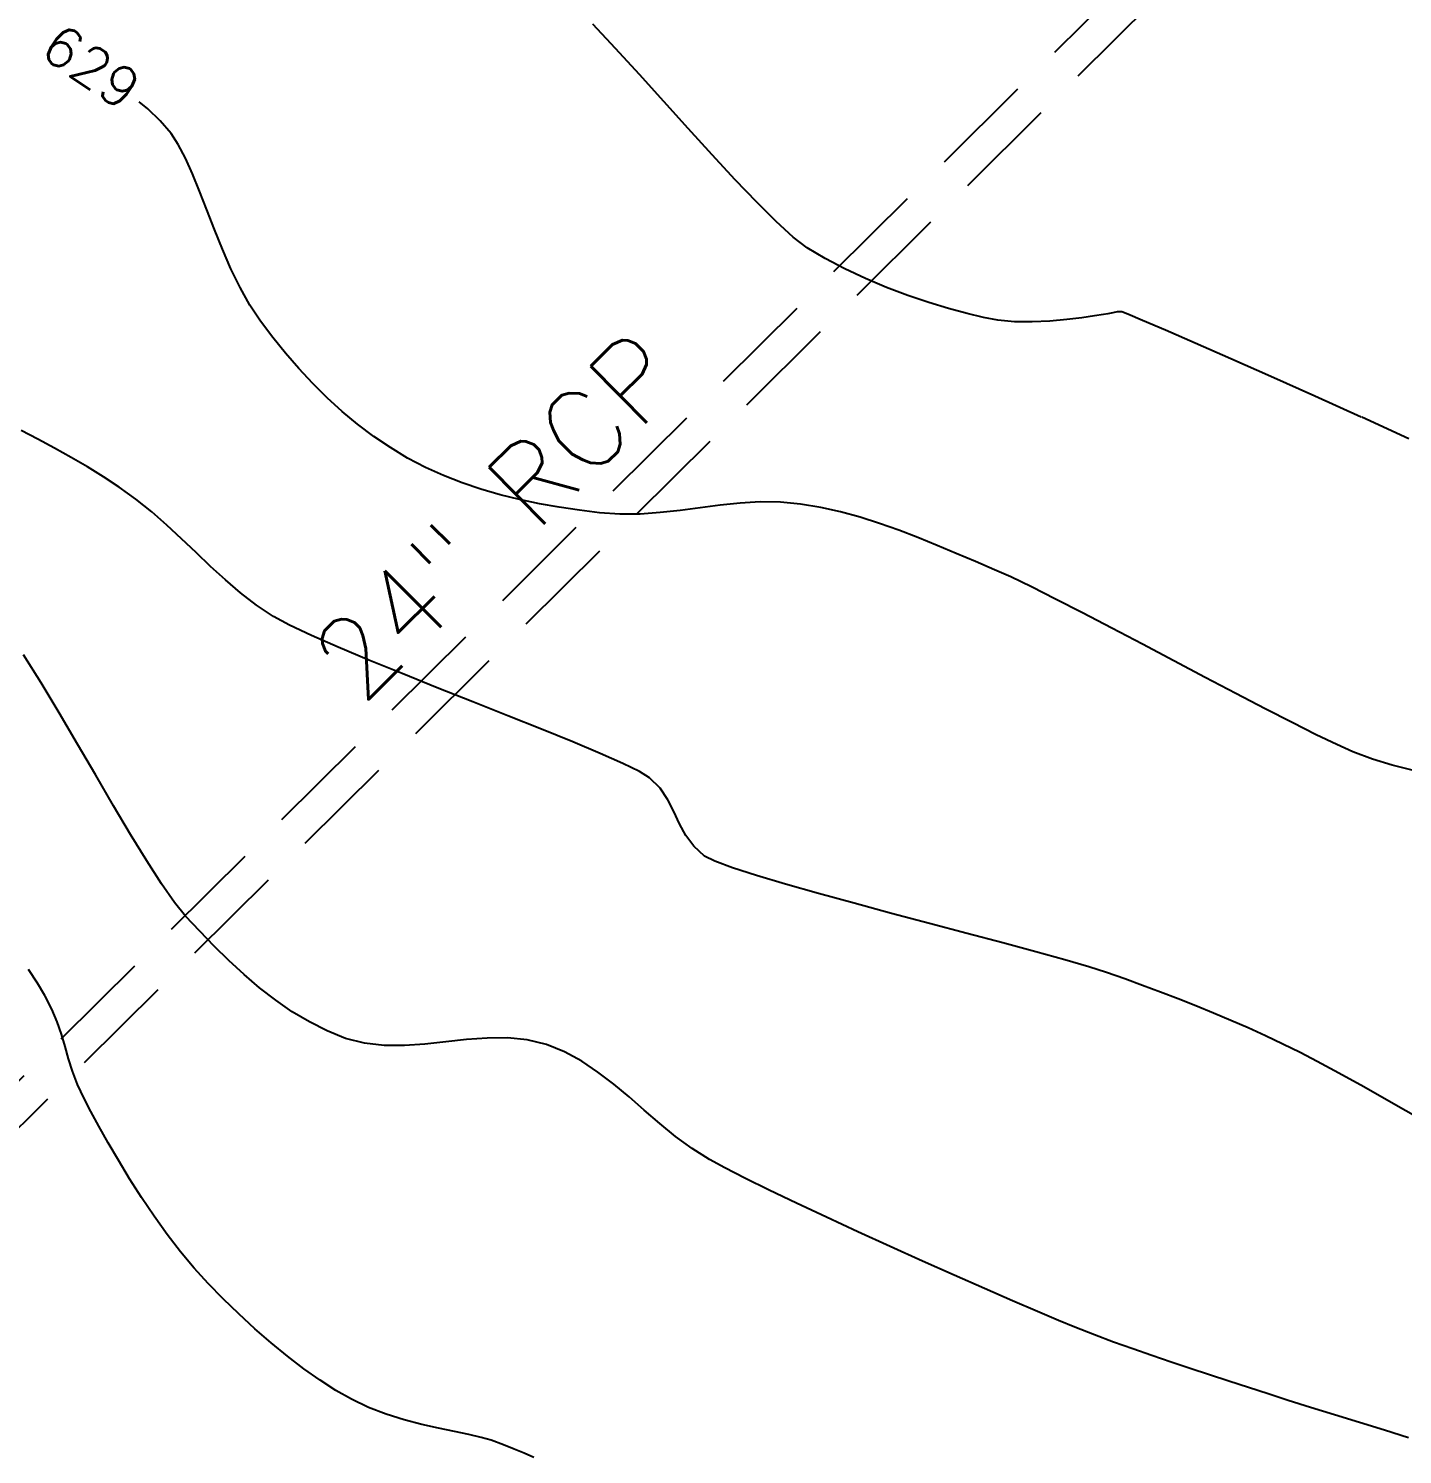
# Model space of a CAD drawing. Header units: feet. Extents: x 26064 to 27719, y 16802 to 28989.
# Drawn here: x 26566.2 to 26649, y 17535.1 to 17621.1 of the extents above; entities that cross this region are included whole.
import ezdxf

# ---------------------------------------------------------------- set-up
doc = ezdxf.new("R2010")
doc.units = ezdxf.units.FT
doc.header["$LTSCALE"] = 50
doc.header["$MEASUREMENT"] = 0
for name, pattern in [('HIDDEN', [0.375, 0.25, -0.125]), ('HIDDEN2', [0.1875, 0.125, -0.0625]), ('HIDN25', [0.0938, 0.0625, -0.0313])]:
    doc.linetypes.add(name, pattern=pattern)
for name, color, linetype in [('CONT-MJR', 160, 'HIDDEN'), ('CONT-MNR', 55, 'HIDN25'), ('EX-STORM DRAIN', 251, 'HIDDEN2')]:
    doc.layers.add(name, color=color, linetype=linetype)
doc.styles.add('l60', font='simplex', dxfattribs={"height": 2.4})

msp = doc.modelspace()

# ---------------------------------------------------------------- linework, layer by layer
at = {"layer": 'CONT-MJR', "color": 7}
for p, q in [((26566.78924, 17596.33397, 630), (26565.77127, 17596.85657, 630)), ((26567.79665, 17595.79367, 630), (26566.78924, 17596.33397, 630)), ((26568.79208, 17595.23492, 630), (26567.79665, 17595.79367, 630)), ((26569.77413, 17594.65697, 630), (26568.79208, 17595.23492, 630)), ((26570.74137, 17594.05908, 630), (26569.77413, 17594.65697, 630)), ((26571.6924, 17593.44048, 630), (26570.74137, 17594.05908, 630)), ((26572.69742, 17592.72022, 630), (26571.6924, 17593.44048, 630)), ((26573.64841, 17591.95234, 630), (26572.69742, 17592.72022, 630)), ((26574.55939, 17591.14981, 630), (26573.64841, 17591.95234, 630)), ((26575.44436, 17590.32557, 630), (26574.55939, 17591.14981, 630)), ((26576.31733, 17589.4926, 630), (26575.44436, 17590.32557, 630)), ((26577.19231, 17588.66386, 630), (26576.31733, 17589.4926, 630)), ((26578.0833, 17587.85232, 630), (26577.19231, 17588.66386, 630)), ((26579.0043, 17587.07093, 630), (26578.0833, 17587.85232, 630)), ((26579.96934, 17586.33266, 630), (26579.0043, 17587.07093, 630)), ((26580.9924, 17585.65048, 630), (26579.96934, 17586.33266, 630)), ((26581.94893, 17585.12843, 630), (26580.9924, 17585.65048, 630)), ((26583.26578, 17584.50337, 630), (26581.94893, 17585.12843, 630)), ((26584.8783, 17583.79443, 630), (26583.26578, 17584.50337, 630)), ((26586.72186, 17583.02072, 630), (26584.8783, 17583.79443, 630)), ((26588.7318, 17582.20139, 630), (26586.72186, 17583.02072, 630)), ((26590.84348, 17581.35556, 630), (26588.7318, 17582.20139, 630)), ((26592.99226, 17580.50235, 630), (26590.84348, 17581.35556, 630)), ((26595.1135, 17579.66091, 630), (26592.99226, 17580.50235, 630)), ((26597.14255, 17578.85036, 630), (26595.1135, 17579.66091, 630)), ((26599.01476, 17578.08983, 630), (26597.14255, 17578.85036, 630)), ((26600.6655, 17577.39844, 630), (26599.01476, 17578.08983, 630)), ((26602.03011, 17576.79534, 630), (26600.6655, 17577.39844, 630)), ((26603.04396, 17576.29964, 630), (26602.03011, 17576.79534, 630)), ((26603.6424, 17575.93048, 630), (26603.04396, 17576.29964, 630)), ((26604.27586, 17575.29525, 630), (26603.6424, 17575.93048, 630)), ((26604.74429, 17574.60459, 630), (26604.27586, 17575.29525, 630)), ((26605.11486, 17573.88395, 630), (26604.74429, 17574.60459, 630)), ((26605.45478, 17573.15877, 630), (26605.11486, 17573.88395, 630)), ((26605.83121, 17572.4545, 630), (26605.45478, 17573.15877, 630)), ((26606.31136, 17571.79659, 630), (26605.83121, 17572.4545, 630)), ((26606.9624, 17571.21048, 630), (26606.31136, 17571.79659, 630)), ((26607.58555, 17570.8946, 630), (26606.9624, 17571.21048, 630)), ((26608.65081, 17570.49747, 630), (26607.58555, 17570.8946, 630)), ((26610.09021, 17570.03228, 630), (26608.65081, 17570.49747, 630)), ((26611.83581, 17569.51218, 630), (26610.09021, 17570.03228, 630)), ((26613.81965, 17568.95037, 630), (26611.83581, 17569.51218, 630)), ((26615.97377, 17568.36, 630), (26613.81965, 17568.95037, 630)), ((26618.23022, 17567.75427, 630), (26615.97377, 17568.36, 630)), ((26620.52105, 17567.14634, 630), (26618.23022, 17567.75427, 630)), ((26622.7783, 17566.5494, 630), (26620.52105, 17567.14634, 630)), ((26624.93401, 17565.9766, 630), (26622.7783, 17566.5494, 630)), ((26626.92023, 17565.44114, 630), (26624.93401, 17565.9766, 630)), ((26628.66901, 17564.95618, 630), (26626.92023, 17565.44114, 630)), ((26630.11238, 17564.5349, 630), (26628.66901, 17564.95618, 630)), ((26631.1824, 17564.19048, 630), (26630.11238, 17564.5349, 630)), ((26632.27367, 17563.80401, 630), (26631.1824, 17564.19048, 630)), ((26633.35701, 17563.41138, 630), (26632.27367, 17563.80401, 630)), ((26634.43298, 17563.01119, 630), (26633.35701, 17563.41138, 630)), ((26635.50214, 17562.60207, 630), (26634.43298, 17563.01119, 630)), ((26636.56504, 17562.18259, 630), (26635.50214, 17562.60207, 630)), ((26637.62225, 17561.75139, 630), (26636.56504, 17562.18259, 630)), ((26638.67432, 17561.30705, 630), (26637.62225, 17561.75139, 630)), ((26639.72181, 17560.84818, 630), (26638.67432, 17561.30705, 630)), ((26640.76528, 17560.3734, 630), (26639.72181, 17560.84818, 630)), ((26641.80529, 17559.88129, 630), (26640.76528, 17560.3734, 630)), ((26642.8424, 17559.37048, 630), (26641.80529, 17559.88129, 630)), ((26643.87282, 17558.8356, 630), (26642.8424, 17559.37048, 630)), ((26645.17188, 17558.13411, 630), (26643.87282, 17558.8356, 630)), ((26646.68073, 17557.29908, 630), (26645.17188, 17558.13411, 630)), ((26648.34053, 17556.36357, 630), (26646.68073, 17557.29908, 630)), ((26650.09244, 17555.36068, 630), (26648.34053, 17556.36357, 630))]:
    msp.add_line(p, q, dxfattribs=at)
at = {"layer": 'CONT-MNR', "color": 7}
for p, q in [((26601.59581, 17619.87852, 628), (26600.22185, 17621.34219, 628)), ((26607.42066, 17613.46111, 628), (26605.97656, 17615.05138, 628)), ((26608.80545, 17611.96231, 628), (26607.42066, 17613.46111, 628)), ((26576.53011, 17611.26864, 629), (26576.0998, 17612.32198, 629)), ((26576.97165, 17610.14079, 629), (26576.53011, 17611.26864, 629)), ((26578.42424, 17606.60195, 629), (26577.91266, 17607.77826, 629)), ((26614.22726, 17607.2112, 628), (26613.13698, 17607.86672, 628)), ((26617.93121, 17605.4786, 628), (26616.65394, 17606.01225, 628)), ((26622.77653, 17603.89708, 628), (26621.6639, 17604.1997, 628)), ((26630.99034, 17603.84508, 628), (26630.44866, 17603.75837, 628)), ((26632.10698, 17603.99672, 628), (26631.82176, 17603.99827, 628)), ((26633.35135, 17603.48177, 628), (26632.45573, 17603.85924, 628)), ((26625.63609, 17603.40819, 628), (26624.62698, 17603.50672, 628)), ((26627.7681, 17603.44479, 628), (26626.70095, 17603.39478, 628)), ((26628.78408, 17603.53653, 628), (26627.7681, 17603.44479, 628)), ((26638.66101, 17601.17464, 628), (26636.51983, 17602.11295, 628)), ((26582.51569, 17600.5781, 629), (26581.71178, 17601.50574, 629)), ((26583.35117, 17599.68271, 629), (26582.51569, 17600.5781, 629)), ((26584.2189, 17598.82322, 629), (26583.35117, 17599.68271, 629)), ((26586.05393, 17597.22668, 629), (26585.11959, 17598.00332, 629)), ((26649.40223, 17596.34769, 628), (26646.52214, 17597.66244, 628)), ((26589.06583, 17595.19303, 629), (26588.02635, 17595.81786, 629)), ((26590.13626, 17594.63045, 629), (26589.06583, 17595.19303, 629)), ((26591.23109, 17594.13242, 629), (26590.13626, 17594.63045, 629)), ((26592.34838, 17593.69411, 629), (26591.23109, 17594.13242, 629)), ((26593.48619, 17593.31071, 629), (26592.34838, 17593.69411, 629)), ((26595.81567, 17592.68931, 629), (26594.6426, 17592.97738, 629)), ((26610.31698, 17592.54414, 629), (26609.10842, 17592.47315, 629)), ((26612.74583, 17592.42303, 629), (26611.52901, 17592.5359, 629)), ((26600.63583, 17591.89303, 629), (26599.41548, 17592.04835, 629)), ((26606.69648, 17592.19518, 629), (26605.49049, 17592.03902, 629)), ((26607.90202, 17592.34836, 629), (26606.69648, 17592.19518, 629)), ((26613.95642, 17592.21552, 629), (26612.74583, 17592.42303, 629)), ((26616.33125, 17591.62067, 629), (26615.15067, 17591.94549, 629)), ((26623.27648, 17588.95465, 629), (26622.12208, 17589.44566, 629)), ((26626.64942, 17587.4264, 629), (26625.41176, 17588.02465, 629)), ((26631.49625, 17584.93926, 629), (26629.73532, 17585.85701, 629)), ((26568.0671, 17579.8294, 631), (26566.97608, 17581.64291, 631)), ((26638.97449, 17581.00415, 629), (26637.12706, 17581.97416, 629)), ((26570.27155, 17576.0748, 631), (26569.17196, 17577.9558, 631)), ((26647.19888, 17577.05395, 629), (26646.02583, 17577.49303, 629)), ((26575.02134, 17568.40334, 631), (26574.23486, 17569.53084, 631)), ((26577.40512, 17565.78809, 631), (26576.53688, 17566.6811, 631)), ((26580.14804, 17563.27231, 631), (26579.20841, 17564.07367, 631)), ((26581.11605, 17562.52153, 631), (26580.14804, 17563.27231, 631)), ((26567.62694, 17561.98969, 632), (26567.19784, 17562.81463, 632)), ((26568.21003, 17560.46685, 632), (26567.95352, 17561.21285, 632)), ((26585.31784, 17560.22463, 631), (26584.21335, 17560.67289, 631)), ((26588.87177, 17559.796, 631), (26587.6533, 17559.79591, 631)), ((26597.42784, 17559.85463, 631), (26596.27171, 17560.13591, 631)), ((26568.88382, 17558.24106, 632), (26568.64272, 17558.99823, 632)), ((26599.55548, 17558.84739, 631), (26598.52408, 17559.40952, 631)), ((26569.18471, 17557.44562, 632), (26568.88382, 17558.24106, 632)), ((26601.48293, 17557.46499, 631), (26600.53683, 17558.19147, 631)), ((26569.98096, 17555.81922, 632), (26569.57784, 17556.59463, 632)), ((26603.32855, 17555.89321, 631), (26602.40857, 17556.69116, 631)), ((26610.85111, 17551.08003, 631), (26609.3936, 17551.79594, 631)), ((26616.19601, 17548.57067, 631), (26614.29948, 17549.44702, 631)), ((26618.14455, 17547.68162, 631), (26616.19601, 17548.57067, 631)), ((26576.20784, 17546.38463, 632), (26575.38713, 17547.35959, 632)), ((26577.05863, 17545.45409, 632), (26576.20784, 17546.38463, 632)), ((26579.85488, 17542.72823, 632), (26578.89179, 17543.61587, 632)), ((26628.28612, 17543.2219, 631), (26627.0162, 17543.75915, 631)), ((26580.83614, 17541.87495, 632), (26579.85488, 17542.72823, 632)), ((26631.60565, 17541.92365, 631), (26630.44522, 17542.35771, 631)), ((26632.76154, 17541.50846, 631), (26631.60565, 17541.92365, 631)), ((26582.81464, 17540.31153, 632), (26581.82594, 17541.06604, 632)), ((26583.79262, 17539.62144, 632), (26582.81464, 17540.31153, 632)), ((26636.22604, 17540.33611, 631), (26635.06933, 17540.71869, 631)), ((26637.38784, 17539.95641, 631), (26636.22604, 17540.33611, 631)), ((26639.73633, 17539.18967, 631), (26638.55714, 17539.5756, 631)), ((26585.67784, 17538.47463, 632), (26584.75023, 17539.0058, 632)), ((26586.71257, 17537.98158, 632), (26585.67784, 17538.47463, 632)), ((26589.91326, 17536.95822, 632), (26588.85464, 17537.23616, 632)), ((26591.88387, 17536.52791, 632), (26590.93112, 17536.72639, 632)), ((26647.92318, 17536.60511, 631), (26646.42007, 17537.0668, 631)), ((26592.74715, 17536.34998, 632), (26591.88387, 17536.52791, 632)), ((26595.48623, 17535.47783, 632), (26594.84493, 17535.73697, 632)), ((26596.07995, 17535.2241, 632), (26595.48623, 17535.47783, 632)), ((26596.67432, 17534.97271, 632), (26596.07995, 17535.2241, 632))]:
    msp.add_line(p, q, dxfattribs=at)
at = {"layer": 'CONT-MNR', "color": 7, "extrusion": (0.737348, 0.675513, 0)}
msp.add_line((26603.03341, 17618.30933, 628), (26601.59581, 17619.87852, 628), dxfattribs=at)
at = {"layer": 'CONT-MNR', "color": 7, "extrusion": (0.741573, 0.670872, 0)}
msp.add_line((26604.5039, 17616.68387, 628), (26603.03341, 17618.30933, 628), dxfattribs=at)
at = {"layer": 'CONT-MNR', "color": 7, "extrusion": (-0.646638, -0.762797, 0)}
msp.add_line((26573.40395, 17616.22548, 629), (26572.89347, 17616.65822, 629), dxfattribs=at)
at = {"layer": 'CONT-MNR', "color": 7, "extrusion": (0.74252, 0.669824, 0)}
msp.add_line((26605.97656, 17615.05138, 628), (26604.5039, 17616.68387, 628), dxfattribs=at)
at = {"layer": 'CONT-MNR', "color": 7, "extrusion": (-0.693622, -0.720339, 0)}
msp.add_line((26574.15377, 17615.50347, 629), (26573.40395, 17616.22548, 629), dxfattribs=at)
at = {"layer": 'CONT-MNR', "color": 7, "extrusion": (0.754207, 0.656636, 0)}
msp.add_line((26574.81583, 17614.74303, 629), (26574.15377, 17615.50347, 629), dxfattribs=at)
at = {"layer": 'CONT-MNR', "color": 7, "extrusion": (0.834141, 0.551551, 0)}
msp.add_line((26575.24872, 17614.08835, 629), (26574.81583, 17614.74303, 629), dxfattribs=at)
at = {"layer": 'CONT-MNR', "color": 7, "extrusion": (0.886654, 0.462434, 0)}
msp.add_line((26575.67469, 17613.27161, 629), (26575.24872, 17614.08835, 629), dxfattribs=at)
at = {"layer": 'CONT-MNR', "color": 7, "extrusion": (0.912719, 0.408588, 0)}
msp.add_line((26576.0998, 17612.32198, 629), (26575.67469, 17613.27161, 629), dxfattribs=at)
at = {"layer": 'CONT-MNR', "color": 7, "extrusion": (0.723779, 0.690031, 0)}
msp.add_line((26610.10022, 17610.60422, 628), (26608.80545, 17611.96231, 628), dxfattribs=at)
at = {"layer": 'CONT-MNR', "color": 7, "extrusion": (0.705332, 0.708877, 0)}
msp.add_line((26611.27421, 17609.43609, 628), (26610.10022, 17610.60422, 628), dxfattribs=at)
at = {"layer": 'CONT-MNR', "color": 7, "extrusion": (0.931307, 0.364235, 0)}
msp.add_line((26577.43048, 17608.9676, 629), (26576.97165, 17610.14079, 629), dxfattribs=at)
at = {"layer": 'CONT-MNR', "color": 7, "extrusion": (0.926736, 0.375714, 0)}
msp.add_line((26577.91266, 17607.77826, 629), (26577.43048, 17608.9676, 629), dxfattribs=at)
at = {"layer": 'CONT-MNR', "color": 7, "extrusion": (-0.672424, -0.740167, 0)}
msp.add_line((26612.29671, 17608.50718, 628), (26611.27421, 17609.43609, 628), dxfattribs=at)
at = {"layer": 'CONT-MNR', "color": 7, "extrusion": (0.606196, 0.795315, 0)}
msp.add_line((26613.13698, 17607.86672, 628), (26612.29671, 17608.50718, 628), dxfattribs=at)
at = {"layer": 'CONT-MNR', "color": 7, "extrusion": (0.464332, 0.885661, 0)}
msp.add_line((26615.40944, 17606.59141, 628), (26614.22726, 17607.2112, 628), dxfattribs=at)
at = {"layer": 'CONT-MNR', "color": 7, "extrusion": (0.9007, 0.434442, 0)}
msp.add_line((26578.97125, 17605.46785, 629), (26578.42424, 17606.60195, 629), dxfattribs=at)
at = {"layer": 'CONT-MNR', "color": 7, "extrusion": (-0.421927, -0.90663, 0)}
msp.add_line((26616.65394, 17606.01225, 628), (26615.40944, 17606.59141, 628), dxfattribs=at)
at = {"layer": 'CONT-MNR', "color": 7, "extrusion": (0.874811, 0.484464, 0)}
msp.add_line((26579.55977, 17604.40515, 629), (26578.97125, 17605.46785, 629), dxfattribs=at)
at = {"layer": 'CONT-MNR', "color": 7, "extrusion": (0.353087, 0.935591, 0)}
msp.add_line((26619.21167, 17604.99536, 628), (26617.93121, 17605.4786, 628), dxfattribs=at)
at = {"layer": 'CONT-MNR', "color": 7, "extrusion": (-0.322945, -0.946418, 0)}
msp.add_line((26620.46576, 17604.56743, 628), (26619.21167, 17604.99536, 628), dxfattribs=at)
at = {"layer": 'CONT-MNR', "color": 7, "extrusion": (-0.293405, -0.955988, 0)}
msp.add_line((26621.6639, 17604.1997, 628), (26620.46576, 17604.56743, 628), dxfattribs=at)
at = {"layer": 'CONT-MNR', "color": 7, "extrusion": (0.834185, 0.551484, 0)}
msp.add_line((26580.19583, 17603.44303, 629), (26579.55977, 17604.40515, 629), dxfattribs=at)
at = {"layer": 'CONT-MNR', "color": 7, "extrusion": (-0.227105, -0.97387, 0)}
msp.add_line((26623.77408, 17603.66445, 628), (26622.77653, 17603.89708, 628), dxfattribs=at)
at = {"layer": 'CONT-MNR', "color": 7, "extrusion": (0.181854, 0.983325, 0)}
msp.add_line((26624.62698, 17603.50672, 628), (26623.77408, 17603.66445, 628), dxfattribs=at)
at = {"layer": 'CONT-MNR', "color": 7, "extrusion": (0.121718, -0.992565, 0)}
msp.add_line((26629.69542, 17603.64829, 628), (26628.78408, 17603.53653, 628), dxfattribs=at)
at = {"layer": 'CONT-MNR', "color": 7, "extrusion": (0.14461, -0.989489, 0)}
msp.add_line((26630.44866, 17603.75837, 628), (26629.69542, 17603.64829, 628), dxfattribs=at)
at = {"layer": 'CONT-MNR', "color": 7, "extrusion": (0.148832, -0.988862, 0)}
msp.add_line((26631.26698, 17603.88672, 628), (26630.99034, 17603.84508, 628), dxfattribs=at)
at = {"layer": 'CONT-MNR', "color": 7, "extrusion": (0.179606, -0.983739, 0)}
msp.add_line((26631.56331, 17603.94082, 628), (26631.26698, 17603.88672, 628), dxfattribs=at)
at = {"layer": 'CONT-MNR', "color": 7, "extrusion": (0.216982, -0.976176, 0)}
msp.add_line((26631.82176, 17603.99827, 628), (26631.56331, 17603.94082, 628), dxfattribs=at)
at = {"layer": 'CONT-MNR', "color": 7, "extrusion": (-0.366736, -0.930325, 0)}
msp.add_line((26632.45573, 17603.85924, 628), (26632.10698, 17603.99672, 628), dxfattribs=at)
at = {"layer": 'CONT-MNR', "color": 7, "extrusion": (0.797234, 0.603671, 0)}
msp.add_line((26580.93872, 17602.46194, 629), (26580.19583, 17603.44303, 629), dxfattribs=at)
at = {"layer": 'CONT-MNR', "color": 7, "extrusion": (-0.01259, -0.999921, 0)}
msp.add_line((26626.70095, 17603.39478, 628), (26625.63609, 17603.40819, 628), dxfattribs=at)
at = {"layer": 'CONT-MNR', "color": 7, "extrusion": (-0.394452, -0.918916, 0)}
msp.add_line((26634.728, 17602.89083, 628), (26633.35135, 17603.48177, 628), dxfattribs=at)
at = {"layer": 'CONT-MNR', "color": 7, "extrusion": (-0.39822, -0.91729, 0)}
msp.add_line((26636.51983, 17602.11295, 628), (26634.728, 17602.89083, 628), dxfattribs=at)
at = {"layer": 'CONT-MNR', "color": 7, "extrusion": (0.777647, 0.628701, 0)}
msp.add_line((26581.71178, 17601.50574, 629), (26580.93872, 17602.46194, 629), dxfattribs=at)
at = {"layer": 'CONT-MNR', "color": 7, "extrusion": (0.404427, 0.91457, 0)}
msp.add_line((26641.08568, 17600.10244, 628), (26638.66101, 17601.17464, 628), dxfattribs=at)
at = {"layer": 'CONT-MNR', "color": 7, "extrusion": (0.407641, 0.913142, 0)}
msp.add_line((26643.72801, 17598.92286, 628), (26641.08568, 17600.10244, 628), dxfattribs=at)
at = {"layer": 'CONT-MNR', "color": 7, "extrusion": (0.673164, 0.739493, 0)}
msp.add_line((26585.11959, 17598.00332, 629), (26584.2189, 17598.82322, 629), dxfattribs=at)
at = {"layer": 'CONT-MNR', "color": 7, "extrusion": (-0.411197, -0.911547, 0)}
msp.add_line((26646.52214, 17597.66244, 628), (26643.72801, 17598.92286, 628), dxfattribs=at)
at = {"layer": 'CONT-MNR', "color": 7, "extrusion": (-0.601685, -0.798734, 0)}
msp.add_line((26587.02262, 17596.49697, 629), (26586.05393, 17597.22668, 629), dxfattribs=at)
at = {"layer": 'CONT-MNR', "color": 7, "extrusion": (-0.560372, -0.828241, 0)}
msp.add_line((26588.02635, 17595.81786, 629), (26587.02262, 17596.49697, 629), dxfattribs=at)
at = {"layer": 'CONT-MNR', "color": 7, "extrusion": (-0.276966, -0.96088, 0)}
msp.add_line((26594.6426, 17592.97738, 629), (26593.48619, 17593.31071, 629), dxfattribs=at)
at = {"layer": 'CONT-MNR', "color": 7, "extrusion": (-0.204105, -0.978949, 0)}
msp.add_line((26597.00347, 17592.44166, 629), (26595.81567, 17592.68931, 629), dxfattribs=at)
at = {"layer": 'CONT-MNR', "color": 7, "extrusion": (0.102894, -0.994692, 0)}
msp.add_line((26609.10842, 17592.47315, 629), (26607.90202, 17592.34836, 629), dxfattribs=at)
at = {"layer": 'CONT-MNR', "color": 7, "extrusion": (-0.006794, -0.999977, 0)}
msp.add_line((26611.52901, 17592.5359, 629), (26610.31698, 17592.54414, 629), dxfattribs=at)
at = {"layer": 'CONT-MNR', "color": 7, "extrusion": (-0.173927, -0.984758, 0)}
msp.add_line((26598.20405, 17592.22962, 629), (26597.00347, 17592.44166, 629), dxfattribs=at)
at = {"layer": 'CONT-MNR', "color": 7, "extrusion": (-0.147984, -0.98899, 0)}
msp.add_line((26599.41548, 17592.04835, 629), (26598.20405, 17592.22962, 629), dxfattribs=at)
at = {"layer": 'CONT-MNR', "color": 7, "extrusion": (-0.070372, -0.997521, 0)}
msp.add_line((26601.85672, 17591.8069, 629), (26600.63583, 17591.89303, 629), dxfattribs=at)
at = {"layer": 'CONT-MNR', "color": 7, "extrusion": (0.010341, -0.999947, 0)}
msp.add_line((26603.07192, 17591.81947, 629), (26601.85672, 17591.8069, 629), dxfattribs=at)
at = {"layer": 'CONT-MNR', "color": 7, "extrusion": (0.070722, -0.997496, 0)}
msp.add_line((26604.28274, 17591.90531, 629), (26603.07192, 17591.81947, 629), dxfattribs=at)
at = {"layer": 'CONT-MNR', "color": 7, "extrusion": (0.110037, -0.993928, 0)}
msp.add_line((26605.49049, 17592.03902, 629), (26604.28274, 17591.90531, 629), dxfattribs=at)
at = {"layer": 'CONT-MNR', "color": 7, "extrusion": (-0.220544, -0.975377, 0)}
msp.add_line((26615.15067, 17591.94549, 629), (26613.95642, 17592.21552, 629), dxfattribs=at)
at = {"layer": 'CONT-MNR', "color": 7, "extrusion": (-0.303007, -0.952988, 0)}
msp.add_line((26617.5008, 17591.2488, 629), (26616.33125, 17591.62067, 629), dxfattribs=at)
at = {"layer": 'CONT-MNR', "color": 7, "extrusion": (-0.333785, -0.942649, 0)}
msp.add_line((26618.662, 17590.83763, 629), (26617.5008, 17591.2488, 629), dxfattribs=at)
at = {"layer": 'CONT-MNR', "color": 7, "extrusion": (-0.357792, -0.933801, 0)}
msp.add_line((26619.8175, 17590.39489, 629), (26618.662, 17590.83763, 629), dxfattribs=at)
at = {"layer": 'CONT-MNR', "color": 7, "extrusion": (-0.375256, -0.926921, 0)}
msp.add_line((26620.96998, 17589.92832, 629), (26619.8175, 17590.39489, 629), dxfattribs=at)
at = {"layer": 'CONT-MNR', "color": 7, "extrusion": (0.386399, 0.922332, 0)}
msp.add_line((26622.12208, 17589.44566, 629), (26620.96998, 17589.92832, 629), dxfattribs=at)
at = {"layer": 'CONT-MNR', "color": 7, "extrusion": (-0.390399, -0.920646, 0)}
msp.add_line((26624.43583, 17588.46303, 629), (26623.27648, 17588.95465, 629), dxfattribs=at)
at = {"layer": 'CONT-MNR', "color": 7, "extrusion": (-0.409748, -0.912199, 0)}
msp.add_line((26625.41176, 17588.02465, 629), (26624.43583, 17588.46303, 629), dxfattribs=at)
at = {"layer": 'CONT-MNR', "color": 7, "extrusion": (0.44897, 0.893547, 0)}
msp.add_line((26628.10516, 17586.69495, 629), (26626.64942, 17587.4264, 629), dxfattribs=at)
at = {"layer": 'CONT-MNR', "color": 7, "extrusion": (-0.457165, -0.889382, 0)}
msp.add_line((26629.73532, 17585.85701, 629), (26628.10516, 17586.69495, 629), dxfattribs=at)
at = {"layer": 'CONT-MNR', "color": 7, "extrusion": (0.465072, 0.885273, 0)}
msp.add_line((26633.34428, 17583.96841, 629), (26631.49625, 17584.93926, 629), dxfattribs=at)
at = {"layer": 'CONT-MNR', "color": 7, "extrusion": (-0.466385, -0.884582, 0)}
msp.add_line((26635.23577, 17582.97114, 629), (26633.34428, 17583.96841, 629), dxfattribs=at)
at = {"layer": 'CONT-MNR', "color": 7, "extrusion": (0.849096, 0.528239, 0)}
msp.add_line((26566.97608, 17581.64291, 631), (26565.91803, 17583.34362, 631), dxfattribs=at)
at = {"layer": 'CONT-MNR', "color": 7, "extrusion": (-0.466321, -0.884616, 0)}
msp.add_line((26637.12706, 17581.97416, 629), (26635.23577, 17582.97114, 629), dxfattribs=at)
at = {"layer": 'CONT-MNR', "color": 7, "extrusion": (0.461822, 0.886973, 0)}
msp.add_line((26640.73441, 17580.08781, 629), (26638.97449, 17581.00415, 629), dxfattribs=at)
at = {"layer": 'CONT-MNR', "color": 7, "extrusion": (0.861382, 0.507957, 0)}
msp.add_line((26569.17196, 17577.9558, 631), (26568.0671, 17579.8294, 631), dxfattribs=at)
at = {"layer": 'CONT-MNR', "color": 7, "extrusion": (0.456628, 0.889658, 0)}
msp.add_line((26642.36316, 17579.25184, 629), (26640.73441, 17580.08781, 629), dxfattribs=at)
at = {"layer": 'CONT-MNR', "color": 7, "extrusion": (-0.448176, -0.893945, 0)}
msp.add_line((26643.81708, 17578.52292, 629), (26642.36316, 17579.25184, 629), dxfattribs=at)
at = {"layer": 'CONT-MNR', "color": 7, "extrusion": (0.434007, 0.900909, 0)}
msp.add_line((26645.05252, 17577.92775, 629), (26643.81708, 17578.52292, 629), dxfattribs=at)
at = {"layer": 'CONT-MNR', "color": 7, "extrusion": (-0.407814, -0.913065, 0)}
msp.add_line((26646.02583, 17577.49303, 629), (26645.05252, 17577.92775, 629), dxfattribs=at)
at = {"layer": 'CONT-MNR', "color": 7, "extrusion": (0.292116, 0.956383, 0)}
msp.add_line((26648.39423, 17576.68884, 629), (26647.19888, 17577.05395, 629), dxfattribs=at)
at = {"layer": 'CONT-MNR', "color": 7, "extrusion": (-0.251853, -0.967766, 0)}
msp.add_line((26649.60252, 17576.37439, 629), (26648.39423, 17576.68884, 629), dxfattribs=at)
at = {"layer": 'CONT-MNR', "color": 7, "extrusion": (0.862881, 0.505408, 0)}
msp.add_line((26571.34675, 17574.23911, 631), (26570.27155, 17576.0748, 631), dxfattribs=at)
at = {"layer": 'CONT-MNR', "color": 7, "extrusion": (0.859867, 0.510519, 0)}
msp.add_line((26572.37845, 17572.50142, 631), (26571.34675, 17574.23911, 631), dxfattribs=at)
at = {"layer": 'CONT-MNR', "color": 7, "extrusion": (0.853462, 0.521155, 0)}
msp.add_line((26573.34753, 17570.91443, 631), (26572.37845, 17572.50142, 631), dxfattribs=at)
at = {"layer": 'CONT-MNR', "color": 7, "extrusion": (0.841764, 0.539845, 0)}
msp.add_line((26574.23486, 17569.53084, 631), (26573.34753, 17570.91443, 631), dxfattribs=at)
at = {"layer": 'CONT-MNR', "color": 7, "extrusion": (0.775511, 0.631335, 0)}
msp.add_line((26575.68784, 17567.58463, 631), (26575.02134, 17568.40334, 631), dxfattribs=at)
at = {"layer": 'CONT-MNR', "color": 7, "extrusion": (0.72874, 0.68479, 0)}
msp.add_line((26576.53688, 17566.6811, 631), (26575.68784, 17567.58463, 631), dxfattribs=at)
at = {"layer": 'CONT-MNR', "color": 7, "extrusion": (0.700146, 0.713999, 0)}
msp.add_line((26578.29486, 17564.91561, 631), (26577.40512, 17565.78809, 631), dxfattribs=at)
at = {"layer": 'CONT-MNR', "color": 7, "extrusion": (0.839924, 0.542704, 0)}
msp.add_line((26566.75621, 17563.54936, 632), (26566.22387, 17564.37324, 632), dxfattribs=at)
at = {"layer": 'CONT-MNR', "color": 7, "extrusion": (-0.677699, -0.735339, 0)}
msp.add_line((26579.20841, 17564.07367, 631), (26578.29486, 17564.91561, 631), dxfattribs=at)
at = {"layer": 'CONT-MNR', "color": 7, "extrusion": (0.857087, 0.515172, 0)}
msp.add_line((26567.19784, 17562.81463, 632), (26566.75621, 17563.54936, 632), dxfattribs=at)
at = {"layer": 'CONT-MNR', "color": 7, "extrusion": (-0.568526, -0.822665, 0)}
msp.add_line((26582.11475, 17561.83135, 631), (26581.11605, 17562.52153, 631), dxfattribs=at)
at = {"layer": 'CONT-MNR', "color": 7, "extrusion": (0.921852, 0.387542, 0)}
msp.add_line((26567.95352, 17561.21285, 632), (26567.62694, 17561.98969, 632), dxfattribs=at)
at = {"layer": 'CONT-MNR', "color": 7, "extrusion": (-0.514834, -0.85729, 0)}
msp.add_line((26583.14641, 17561.2118, 631), (26582.11475, 17561.83135, 631), dxfattribs=at)
at = {"layer": 'CONT-MNR', "color": 7, "extrusion": (0.450856, 0.892597, 0)}
msp.add_line((26584.21335, 17560.67289, 631), (26583.14641, 17561.2118, 631), dxfattribs=at)
at = {"layer": 'CONT-MNR', "color": 7, "extrusion": (0.958121, 0.286364, 0)}
msp.add_line((26568.42895, 17559.7344, 632), (26568.21003, 17560.46685, 632), dxfattribs=at)
at = {"layer": 'CONT-MNR', "color": 7, "extrusion": (-0.252875, -0.967499, 0)}
msp.add_line((26586.46537, 17559.9247, 631), (26585.31784, 17560.22463, 631), dxfattribs=at)
at = {"layer": 'CONT-MNR', "color": 7, "extrusion": (-0.107782, -0.994175, 0)}
msp.add_line((26587.6533, 17559.79591, 631), (26586.46537, 17559.9247, 631), dxfattribs=at)
at = {"layer": 'CONT-MNR', "color": 7, "extrusion": (0.069791, -0.997562, 0)}
msp.add_line((26590.11092, 17559.88269, 631), (26588.87177, 17559.796, 631), dxfattribs=at)
at = {"layer": 'CONT-MNR', "color": 7, "extrusion": (0.104258, -0.99455, 0)}
msp.add_line((26591.36089, 17560.01372, 631), (26590.11092, 17559.88269, 631), dxfattribs=at)
at = {"layer": 'CONT-MNR', "color": 7, "extrusion": (0.105808, -0.994387, 0)}
msp.add_line((26592.61181, 17560.14683, 631), (26591.36089, 17560.01372, 631), dxfattribs=at)
at = {"layer": 'CONT-MNR', "color": 7, "extrusion": (0.074597, -0.997214, 0)}
msp.add_line((26593.85383, 17560.23974, 631), (26592.61181, 17560.14683, 631), dxfattribs=at)
at = {"layer": 'CONT-MNR', "color": 7, "extrusion": (0.008541, -0.999964, 0)}
msp.add_line((26595.07709, 17560.25019, 631), (26593.85383, 17560.23974, 631), dxfattribs=at)
at = {"layer": 'CONT-MNR', "color": 7, "extrusion": (-0.095228, -0.995455, 0)}
msp.add_line((26596.27171, 17560.13591, 631), (26595.07709, 17560.25019, 631), dxfattribs=at)
at = {"layer": 'CONT-MNR', "color": 7, "extrusion": (0.376206, 0.926536, 0)}
msp.add_line((26598.52408, 17559.40952, 631), (26597.42784, 17559.85463, 631), dxfattribs=at)
at = {"layer": 'CONT-MNR', "color": 7, "extrusion": (0.960329, 0.27887, 0)}
msp.add_line((26568.64272, 17558.99823, 632), (26568.42895, 17559.7344, 632), dxfattribs=at)
at = {"layer": 'CONT-MNR', "color": 7, "extrusion": (0.555688, 0.831391, 0)}
msp.add_line((26600.53683, 17558.19147, 631), (26599.55548, 17558.84739, 631), dxfattribs=at)
at = {"layer": 'CONT-MNR', "color": 7, "extrusion": (0.907811, 0.41938, 0)}
msp.add_line((26569.57784, 17556.59463, 632), (26569.18471, 17557.44562, 632), dxfattribs=at)
at = {"layer": 'CONT-MNR', "color": 7, "extrusion": (-0.641388, -0.767217, 0)}
msp.add_line((26602.40857, 17556.69116, 631), (26601.48293, 17557.46499, 631), dxfattribs=at)
at = {"layer": 'CONT-MNR', "color": 7, "extrusion": (0.879746, 0.475444, 0)}
msp.add_line((26570.46454, 17554.92442, 632), (26569.98096, 17555.81922, 632), dxfattribs=at)
at = {"layer": 'CONT-MNR', "color": 7, "extrusion": (-0.651949, -0.758263, 0)}
msp.add_line((26604.25767, 17555.09435, 631), (26603.32855, 17555.89321, 631), dxfattribs=at)
at = {"layer": 'CONT-MNR', "color": 7, "extrusion": (0.87206, 0.489399, 0)}
msp.add_line((26571.02006, 17553.93455, 632), (26570.46454, 17554.92442, 632), dxfattribs=at)
at = {"layer": 'CONT-MNR', "color": 7, "extrusion": (-0.631655, -0.77525, 0)}
msp.add_line((26605.21073, 17554.31783, 631), (26604.25767, 17555.09435, 631), dxfattribs=at)
at = {"layer": 'CONT-MNR', "color": 7, "extrusion": (0.863698, 0.50401, 0)}
msp.add_line((26571.639, 17552.8739, 632), (26571.02006, 17553.93455, 632), dxfattribs=at)
at = {"layer": 'CONT-MNR', "color": 7, "extrusion": (-0.593299, -0.804982, 0)}
msp.add_line((26606.20252, 17553.58684, 631), (26605.21073, 17554.31783, 631), dxfattribs=at)
at = {"layer": 'CONT-MNR', "color": 7, "extrusion": (-0.535155, -0.844754, 0)}
msp.add_line((26607.24784, 17552.92463, 631), (26606.20252, 17553.58684, 631), dxfattribs=at)
at = {"layer": 'CONT-MNR', "color": 7, "extrusion": (0.479092, 0.877765, 0)}
msp.add_line((26608.17679, 17552.4176, 631), (26607.24784, 17552.92463, 631), dxfattribs=at)
at = {"layer": 'CONT-MNR', "color": 7, "extrusion": (0.854215, 0.51992, 0)}
msp.add_line((26572.31285, 17551.76677, 632), (26571.639, 17552.8739, 632), dxfattribs=at)
at = {"layer": 'CONT-MNR', "color": 7, "extrusion": (-0.454957, -0.890513, 0)}
msp.add_line((26609.3936, 17551.79594, 631), (26608.17679, 17552.4176, 631), dxfattribs=at)
at = {"layer": 'CONT-MNR', "color": 7, "extrusion": (0.843117, 0.537731, 0)}
msp.add_line((26573.03311, 17550.63748, 632), (26572.31285, 17551.76677, 632), dxfattribs=at)
at = {"layer": 'CONT-MNR', "color": 7, "extrusion": (0.829768, 0.558108, 0)}
msp.add_line((26573.79125, 17549.51031, 632), (26573.03311, 17550.63748, 632), dxfattribs=at)
at = {"layer": 'CONT-MNR', "color": 7, "extrusion": (0.431523, 0.902102, 0)}
msp.add_line((26612.50212, 17550.29026, 631), (26610.85111, 17551.08003, 631), dxfattribs=at)
at = {"layer": 'CONT-MNR', "color": 7, "extrusion": (0.813288, 0.581861, 0)}
msp.add_line((26574.57876, 17548.40958, 632), (26573.79125, 17549.51031, 632), dxfattribs=at)
at = {"layer": 'CONT-MNR', "color": 7, "extrusion": (-0.424737, -0.905317, 0)}
msp.add_line((26614.29948, 17549.44702, 631), (26612.50212, 17550.29026, 631), dxfattribs=at)
at = {"layer": 'CONT-MNR', "color": 7, "extrusion": (0.792376, 0.610033, 0)}
msp.add_line((26575.38713, 17547.35959, 632), (26574.57876, 17548.40958, 632), dxfattribs=at)
at = {"layer": 'CONT-MNR', "color": 7, "extrusion": (-0.411282, -0.911508, 0)}
msp.add_line((26620.09791, 17546.80024, 631), (26618.14455, 17547.68162, 631), dxfattribs=at)
at = {"layer": 'CONT-MNR', "color": 7, "extrusion": (0.407725, 0.913105, 0)}
msp.add_line((26622.00893, 17545.94692, 631), (26620.09791, 17546.80024, 631), dxfattribs=at)
at = {"layer": 'CONT-MNR', "color": 7, "extrusion": (0.71803, 0.696013, 0)}
msp.add_line((26577.95649, 17544.52783, 632), (26577.05863, 17545.45409, 632), dxfattribs=at)
at = {"layer": 'CONT-MNR', "color": 7, "extrusion": (0.404176, 0.914681, 0)}
msp.add_line((26623.83043, 17545.14205, 631), (26622.00893, 17545.94692, 631), dxfattribs=at)
at = {"layer": 'CONT-MNR', "color": 7, "extrusion": (-0.698119, -0.715982, 0)}
msp.add_line((26578.89179, 17543.61587, 632), (26577.95649, 17544.52783, 632), dxfattribs=at)
at = {"layer": 'CONT-MNR', "color": 7, "extrusion": (0.400338, 0.916368, 0)}
msp.add_line((26625.51524, 17544.40599, 631), (26623.83043, 17545.14205, 631), dxfattribs=at)
at = {"layer": 'CONT-MNR', "color": 7, "extrusion": (0.395767, 0.918351, 0)}
msp.add_line((26627.0162, 17543.75915, 631), (26625.51524, 17544.40599, 631), dxfattribs=at)
at = {"layer": 'CONT-MNR', "color": 7, "extrusion": (-0.379886, -0.925033, 0)}
msp.add_line((26629.27784, 17542.81463, 631), (26628.28612, 17543.2219, 631), dxfattribs=at)
at = {"layer": 'CONT-MNR', "color": 7, "extrusion": (-0.364483, -0.93121, 0)}
msp.add_line((26630.44522, 17542.35771, 631), (26629.27784, 17542.81463, 631), dxfattribs=at)
at = {"layer": 'CONT-MNR', "color": 7, "extrusion": (-0.632804, -0.774312, 0)}
msp.add_line((26581.82594, 17541.06604, 632), (26580.83614, 17541.87495, 632), dxfattribs=at)
at = {"layer": 'CONT-MNR', "color": 7, "extrusion": (0.327802, 0.944747, 0)}
msp.add_line((26633.91529, 17541.10814, 631), (26632.76154, 17541.50846, 631), dxfattribs=at)
at = {"layer": 'CONT-MNR', "color": 7, "extrusion": (-0.319753, -0.947501, 0)}
msp.add_line((26635.06933, 17540.71869, 631), (26633.91529, 17541.10814, 631), dxfattribs=at)
at = {"layer": 'CONT-MNR', "color": 7, "extrusion": (-0.54078, -0.841164, 0)}
msp.add_line((26584.75023, 17539.0058, 632), (26583.79262, 17539.62144, 632), dxfattribs=at)
at = {"layer": 'CONT-MNR', "color": 7, "extrusion": (-0.30967, -0.950844, 0)}
msp.add_line((26638.55714, 17539.5756, 631), (26637.38784, 17539.95641, 631), dxfattribs=at)
at = {"layer": 'CONT-MNR', "color": 7, "extrusion": (-0.314702, -0.949191, 0)}
msp.add_line((26640.92784, 17538.79463, 631), (26639.73633, 17539.18967, 631), dxfattribs=at)
at = {"layer": 'CONT-MNR', "color": 7, "extrusion": (-0.310552, -0.950557, 0)}
msp.add_line((26642.11516, 17538.40672, 631), (26640.92784, 17538.79463, 631), dxfattribs=at)
at = {"layer": 'CONT-MNR', "color": 7, "extrusion": (-0.301537, -0.953455, 0)}
msp.add_line((26643.46221, 17537.98071, 631), (26642.11516, 17538.40672, 631), dxfattribs=at)
at = {"layer": 'CONT-MNR', "color": 7, "extrusion": (-0.357571, -0.933886, 0)}
msp.add_line((26587.77963, 17537.57303, 632), (26586.71257, 17537.98158, 632), dxfattribs=at)
at = {"layer": 'CONT-MNR', "color": 7, "extrusion": (-0.299018, -0.954248, 0)}
msp.add_line((26588.85464, 17537.23616, 632), (26587.77963, 17537.57303, 632), dxfattribs=at)
at = {"layer": 'CONT-MNR', "color": 7, "extrusion": (0.296463, 0.955044, 0)}
msp.add_line((26644.91513, 17537.5297, 631), (26643.46221, 17537.98071, 631), dxfattribs=at)
at = {"layer": 'CONT-MNR', "color": 7, "extrusion": (-0.293996, -0.955807, 0)}
msp.add_line((26646.42007, 17537.0668, 631), (26644.91513, 17537.5297, 631), dxfattribs=at)
at = {"layer": 'CONT-MNR', "color": 7, "extrusion": (-0.222068, -0.975031, 0)}
msp.add_line((26590.93112, 17536.72639, 632), (26589.91326, 17536.95822, 632), dxfattribs=at)
at = {"layer": 'CONT-MNR', "color": 7, "extrusion": (-0.295289, -0.955408, 0)}
msp.add_line((26649.37061, 17536.15775, 631), (26647.92318, 17536.60511, 631), dxfattribs=at)
at = {"layer": 'CONT-MNR', "color": 7, "extrusion": (-0.221419, -0.975179, 0)}
msp.add_line((26593.49659, 17536.17981, 632), (26592.74715, 17536.34998, 632), dxfattribs=at)
at = {"layer": 'CONT-MNR', "color": 7, "extrusion": (-0.275509, -0.961299, 0)}
msp.add_line((26594.10784, 17536.00463, 632), (26593.49659, 17536.17981, 632), dxfattribs=at)
at = {"layer": 'CONT-MNR', "color": 7, "extrusion": (0.341319, 0.939948, 0)}
msp.add_line((26594.84493, 17535.73697, 632), (26594.10784, 17536.00463, 632), dxfattribs=at)
at = {"layer": 'EX-STORM DRAIN', "color": 7}
for p, q in [((26548.22894, 17540.37636), (26647.1, 17638.54909)), ((26548.22894, 17540.37636), (26647.1, 17638.54909)), ((26549.63814, 17538.95714), (26648.50919, 17637.12987)), ((26549.63814, 17538.95714), (26648.50919, 17637.12987))]:
    msp.add_line(p, q, dxfattribs=at)

# ---------------------------------------------------------------- texts
at = {"layer": 'CONT-MNR', "color": 7, "style": 'l60'}
msp.add_text('629', height=2.4, rotation=325.6377823, dxfattribs=at).set_placement((26566.78899, 17619.52483, 629))
at = {"layer": 'EX-STORM DRAIN', "color": 7, "insert": (26596.11839, 17589.99442), "char_height": 4.8, "attachment_point": 8, "rotation": 44.7969444, "style": 'l60'}
msp.add_mtext('24" RCP', dxfattribs=at)
msp.add_mtext('24" RCP', dxfattribs=at)

doc.saveas('drawing.dxf')
